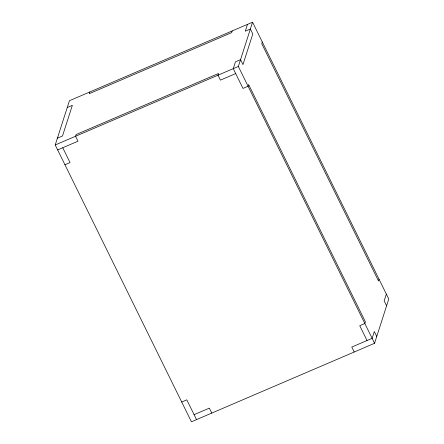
<?xml version="1.0" encoding="UTF-8"?>
<svg xmlns="http://www.w3.org/2000/svg" width="444" height="444" viewBox="0 0 444 444"><rect width="100%" height="100%" fill="white"/><g stroke="black" fill="none" stroke-linecap="round" stroke-linejoin="round"><path stroke-width="0.67" d="M55.223 144.977L69.436 100.71L252.558 22.2L388.778 299.023L374.564 343.29L191.442 421.8L55.223 144.977L238.35 66.467L252.558 22.2M89.782 91.986L89.238 93.69L231.668 32.628L232.212 30.925M247.475 24.381L245.288 31.191L250.372 29.01L252.808 33.955L242.968 64.596L240.531 59.657L235.448 61.838L233.261 68.648L242.99 88.417L248.079 86.236L248.623 84.538L365.379 321.811L364.835 323.515L359.745 325.696L367.044 340.526M262.287 41.975L261.744 43.673L378.499 280.952L379.048 279.248M386.341 294.078L384.154 300.888L386.591 305.833M67.249 107.52L72.339 105.339L62.499 135.986L57.409 138.167M57.659 149.922L78.005 141.198L75.569 136.253L76.118 134.549L218.548 73.488L217.998 75.191L220.435 80.131L235.692 73.587M64.952 164.752L70.041 162.571L62.743 147.741M181.713 402.025L186.796 399.844L196.526 419.619M194.095 414.674L209.357 408.136L211.788 413.075M376.751 336.48L374.32 331.535L372.133 338.345L351.787 347.069L354.218 352.014M238.35 66.467L374.564 343.29"/></g></svg>
